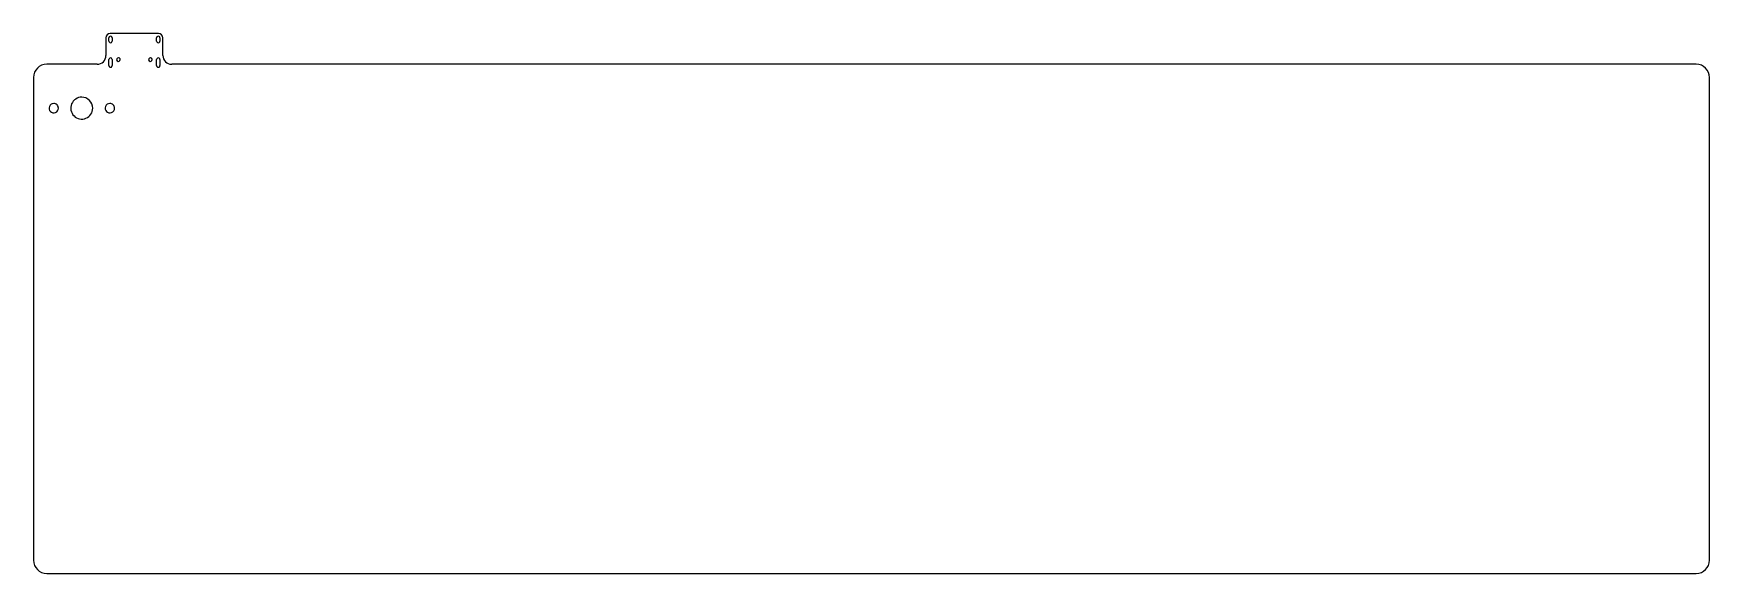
# Model space of a CAD drawing. Extents: x 4 to 307, y -102 to -4.
import ezdxf

# ---------------------------------------------------------------- set-up
doc = ezdxf.new("R2010")
doc.units = 0
doc.layers.get('0').update_dxf_attribs({"linetype": 'CONTINUOUS'})

msp = doc.modelspace()

# ---------------------------------------------------------------- linework, layer by layer
at = {"color": 7}
for points in [[(16.709955, -4.894687), (16.709955, -8.06969)], [(17.241756, -5.468229), (17.241756, -4.86823)], [(26.234949, -4.101687), (17.503961, -4.101687)], [(17.841755, -4.86823), (17.841755, -5.468229)], [(25.881754, -5.468229), (25.881754, -4.86823)], [(26.481753, -4.86823), (26.481753, -5.468229)], [(27.028956, -8.06969), (27.028955, -4.894687)], [(17.241756, -9.898227), (17.241756, -8.79823)], [(17.841756, -8.79823), (17.841755, -9.898227)], [(25.881754, -9.898227), (25.881754, -8.798231)], [(26.481753, -8.79823), (26.481753, -9.898227)], [(3.61294, -12.038692), (3.61294, -99.351689)], [(15.122949, -9.657687), (5.993951, -9.657687)], [(304.44495, -9.657687), (28.615961, -9.657687)], [(306.825948, -99.351689), (306.825948, -12.038692)], [(5.993952, -101.73269), (304.44495, -101.73269)]]:
    msp.add_lwpolyline(points, dxfattribs=at)
for points in [[(18.971755, -8.493229)], [(24.751753, -8.493229)], [(7.2644, -16.745458)], [(12.344401, -15.604999)], [(17.4244, -16.745458)]]:
    msp.add_lwpolyline(points, close=True, dxfattribs=at)
for points in [[(17.503961, -4.101688), (17.065792, -4.101581), (16.710404, -4.456519), (16.709955, -4.894687)], [(17.241755, -5.468229), (17.241755, -5.575409), (17.298935, -5.674447), (17.391755, -5.728037)], [(17.391755, -4.608423), (17.298935, -4.662013), (17.241756, -4.761051), (17.241756, -4.86823)], [(17.691754, -4.608423), (17.598934, -4.554834), (17.484576, -4.554834), (17.391755, -4.608423)], [(17.391755, -5.728037), (17.484575, -5.781627), (17.598935, -5.781627), (17.691755, -5.728037)], [(17.841754, -4.86823), (17.841754, -4.761051), (17.784575, -4.662013), (17.691754, -4.608423)], [(17.691755, -5.728037), (17.784575, -5.674447), (17.841755, -5.575409), (17.841755, -5.468229)], [(25.881753, -5.468229), (25.881753, -5.575409), (25.938933, -5.674447), (26.031753, -5.728037)], [(26.031753, -4.608423), (25.938933, -4.662013), (25.881754, -4.761051), (25.881754, -4.86823)], [(26.331752, -4.608423), (26.238932, -4.554834), (26.124574, -4.554834), (26.031753, -4.608423)], [(26.031753, -5.728037), (26.124573, -5.781627), (26.238933, -5.781627), (26.331753, -5.728037)], [(27.028955, -4.894688), (27.028507, -4.456519), (26.673118, -4.10158), (26.234949, -4.101687)], [(26.481752, -4.86823), (26.481752, -4.761051), (26.424573, -4.662013), (26.331752, -4.608423)], [(26.331753, -5.728037), (26.424573, -5.674447), (26.481753, -5.575409), (26.481753, -5.468229)], [(15.122949, -9.657687), (15.99968, -9.657361), (16.710176, -8.946421), (16.709955, -8.06969)], [(17.391756, -8.538423), (17.298936, -8.592012), (17.241756, -8.691051), (17.241756, -8.79823)], [(17.691756, -8.538423), (17.598936, -8.484833), (17.484576, -8.484833), (17.391756, -8.538423)], [(17.841756, -8.79823), (17.841756, -8.691051), (17.784576, -8.592012), (17.691756, -8.538423)], [(18.671493, -8.693858), (18.621189, -8.815302), (18.648995, -8.955091), (18.741945, -9.048041)], [(18.971755, -8.493229), (18.840304, -8.493229), (18.721797, -8.572413), (18.671493, -8.693858)], [(18.741945, -9.048041), (18.834894, -9.14099), (18.974683, -9.168796), (19.096127, -9.118492)], [(19.201565, -8.58842), (19.140616, -8.52747), (19.057951, -8.493229), (18.971755, -8.493229)], [(19.096127, -9.118492), (19.217572, -9.068188), (19.296756, -8.949681), (19.296756, -8.81823)], [(19.296756, -8.81823), (19.296756, -8.732035), (19.262515, -8.649369), (19.201565, -8.58842)], [(24.451491, -8.693858), (24.401187, -8.815302), (24.428993, -8.955091), (24.521943, -9.048041)], [(24.751753, -8.493229), (24.620302, -8.493229), (24.501795, -8.572413), (24.451491, -8.693858)], [(24.521943, -9.048041), (24.614892, -9.14099), (24.754681, -9.168796), (24.876125, -9.118492)], [(24.981563, -8.58842), (24.920614, -8.52747), (24.837949, -8.493229), (24.751753, -8.493229)], [(24.876125, -9.118492), (24.99757, -9.068188), (25.076754, -8.949681), (25.076754, -8.81823)], [(25.076754, -8.81823), (25.076754, -8.732035), (25.042513, -8.649369), (24.981563, -8.58842)], [(26.031753, -8.538424), (25.938933, -8.592014), (25.881753, -8.691052), (25.881754, -8.798231)], [(26.331752, -8.538423), (26.238932, -8.484833), (26.124572, -8.484834), (26.031753, -8.538424)], [(26.481752, -8.798229), (26.481752, -8.69105), (26.424572, -8.592012), (26.331752, -8.538423)], [(27.028955, -8.06969), (27.028734, -8.946421), (27.73923, -9.657361), (28.615961, -9.657687)], [(5.993951, -9.657687), (4.679048, -9.657906), (3.613163, -10.723789), (3.61294, -12.038692)], [(17.241755, -9.898227), (17.241755, -10.005407), (17.298935, -10.104445), (17.391755, -10.158035)], [(17.391755, -10.158035), (17.484575, -10.211625), (17.598935, -10.211625), (17.691755, -10.158035)], [(17.691755, -10.158035), (17.784575, -10.104445), (17.841755, -10.005407), (17.841755, -9.898227)], [(25.881753, -9.898227), (25.881753, -10.005407), (25.938933, -10.104445), (26.031753, -10.158035)], [(26.031753, -10.158035), (26.124573, -10.211625), (26.238933, -10.211625), (26.331753, -10.158035)], [(26.331753, -10.158035), (26.424573, -10.104445), (26.481753, -10.005407), (26.481753, -9.898227)], [(306.128951, -10.35469), (305.682353, -9.90809), (305.076536, -9.657344), (304.44495, -9.657688)], [(306.825948, -12.038693), (306.826293, -11.407107), (306.57555, -10.801289), (306.128951, -10.35469)], [(6.479444, -17.269949), (6.347938, -17.587434), (6.420628, -17.952875), (6.663621, -18.195867)], [(7.2644, -16.745458), (6.920757, -16.745458), (6.610951, -16.952464), (6.479444, -17.269949)], [(7.865179, -16.994309), (7.705843, -16.834973), (7.489736, -16.745458), (7.2644, -16.745458)], [(7.589539, -18.380044), (7.907024, -18.248537), (8.11403, -17.938731), (8.11403, -17.595088)], [(8.11403, -17.595088), (8.11403, -17.369752), (8.024516, -17.153646), (7.865179, -16.994309)], [(10.505799, -16.833514), (10.197771, -17.577159), (10.368034, -18.433132), (10.937196, -19.002294)], [(12.344401, -15.604999), (11.539485, -15.604999), (10.813826, -16.089869), (10.505799, -16.833514)], [(13.751606, -16.187883), (13.378392, -15.814669), (12.872205, -15.604999), (12.344401, -15.604999)], [(13.105975, -19.433691), (13.84962, -19.125663), (14.33449, -18.400004), (14.33449, -17.595088)], [(14.33449, -17.595088), (14.33449, -17.067284), (14.124821, -16.561097), (13.751606, -16.187883)], [(16.639444, -17.269949), (16.507938, -17.587434), (16.580628, -17.952875), (16.823621, -18.195867)], [(17.4244, -16.745458), (17.080757, -16.745458), (16.770951, -16.952464), (16.639444, -17.269949)], [(18.025179, -16.994309), (17.865843, -16.834973), (17.649736, -16.745458), (17.4244, -16.745458)], [(17.749539, -18.380044), (18.067024, -18.248537), (18.27403, -17.938731), (18.27403, -17.595088)], [(18.27403, -17.595088), (18.27403, -17.369752), (18.184516, -17.153646), (18.025179, -16.994309)], [(6.663621, -18.195867), (6.906613, -18.43886), (7.272054, -18.511551), (7.589539, -18.380044)], [(10.937196, -19.002294), (11.506357, -19.571455), (12.36233, -19.741719), (13.105975, -19.433691)], [(16.823621, -18.195867), (17.066613, -18.43886), (17.432054, -18.511551), (17.749539, -18.380044)], [(3.612939, -99.35169), (3.613166, -100.666591), (4.679051, -101.73247), (5.993952, -101.73269)], [(306.128948, -101.035689), (306.575547, -100.58909), (306.826291, -99.983275), (306.825948, -99.351689)], [(304.444949, -101.732689), (305.076534, -101.733032), (305.68235, -101.482287), (306.128948, -101.035689)]]:
    msp.add_open_spline(points, degree=3, dxfattribs=at)

doc.saveas('drawing.dxf')
